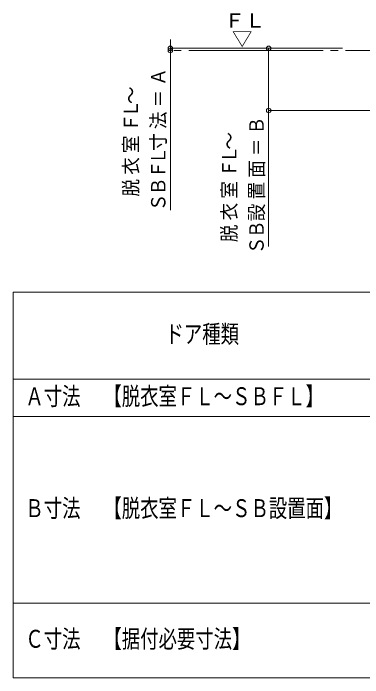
# Model space of a CAD drawing. Units: millimetres on the paper. Extents: x -305 to 305, y -152 to 152.
# Drawn here: x -50.1 to -3.4, y -76.6 to 12.4 of the extents above; entities that cross this region are included whole.
import ezdxf
from ezdxf.enums import TextEntityAlignment as Align

# ---------------------------------------------------------------- set-up
doc = ezdxf.new("R2010")
doc.units = ezdxf.units.MM
doc.linetypes.add('LONG_CHAIN', pattern=[21, 18, -1, 1, -1])
doc.layers.add('0-0_0', color=7, linetype='Continuous', lineweight=9)
doc.layers.add('0-1_VIEW0001', color=7, linetype='Continuous', lineweight=9)
doc.styles.add('ＭＳ ゴシック', font='')
doc.styles.get('ＭＳ ゴシック').set_extended_font_data('MS Gothic')

# ---------------------------------------------------------------- blocks, each defined once
blk = doc.blocks.new('_ORIGIN')
at = {"layer": '0-0_0'}
blk.add_line((0, 0), (-1, 0), dxfattribs=at)
blk.add_circle((0, 0), 0.5, dxfattribs=at)

msp = doc.modelspace()

# ---------------------------------------------------------------- linework, layer by layer
at = {"layer": '0-0_0'}
for p, q in [((-50.122, -24.925), (-50.122, -76.591)), ((-50.122, -24.925), (83.211, -24.925)), ((-50.122, -36.591), (83.211, -36.591)), ((-50.122, -41.591), (83.211, -41.591)), ((-50.122, -66.591), (83.211, -66.591)), ((-50.122, -76.591), (83.211, -76.591))]:
    msp.add_line(p, q, dxfattribs=at)
at = {"layer": '0-1_VIEW0001'}
for p, q in [((-29.096, 8.325), (-29.096, 8.925)), ((-6.067, 7.725), (-29.096, 7.725)), ((-29.096, 7.425), (-29.096, 7.725)), ((-29.096, 7.425), (-29.096, -13.974)), ((-12.414, 7.725), (-15.948, 7.725)), ((-15.948, -0.008), (-15.948, 7.125)), ((-29.096, 6.825), (-29.096, 6.225)), ((0.586, -0.608), (-15.948, -0.608)), ((-15.948, -0.608), (-15.948, -18.847))]:
    msp.add_line(p, q, dxfattribs=at)
at = {"layer": '0-1_VIEW0001', "linetype": 'LONG_CHAIN'}
msp.add_line((75.356, 7.425), (-29.096, 7.425), dxfattribs=at)

# ---------------------------------------------------------------- block references
at = {"layer": '0-1_VIEW0001', "xscale": 0.6, "yscale": 0.6}
for p, rotation in [((-29.096, 7.725), 270), ((-15.948, 7.725), 90), ((-29.096, 7.425), 90), ((-15.948, -0.608), 270)]:
    msp.add_blockref('_ORIGIN', p, dxfattribs=dict(at, rotation=rotation))

# ---------------------------------------------------------------- texts
at = {"layer": '0-0_0', "color": 4, "style": 'ＭＳ ゴシック', "width": 0.75}
for s, p in [('ドア種類', (-29.758, -32.471)), ('Ａ寸法', (-48.508, -40.804)), ('【脱衣室ＦＬ～ＳＢＦＬ】', (-38.061, -40.804)), ('Ｂ寸法', (-48.508, -55.804)), ('【脱衣室ＦＬ～ＳＢ設置面】', (-38.061, -55.804)), ('Ｃ寸法', (-48.508, -73.304)), ('【据付必要寸法】', (-38.061, -73.304))]:
    msp.add_text(s, height=2.405, dxfattribs=at).set_placement(p, align=Align.BOTTOM_LEFT)
at = {"layer": '0-1_VIEW0001', "style": 'ＭＳ ゴシック', "width": 1.05}
for s, p in [('ＦＬ', (-21.896, 9.914)), ('▽', (-20.862, 7.47))]:
    msp.add_text(s, height=1.921, dxfattribs=at).set_placement(p, align=Align.BOTTOM_LEFT)
at = {"layer": '0-1_VIEW0001', "style": 'ＭＳ ゴシック', "width": 0.9}
for s, p in [('Ａ', (-29.181, 2.712)), ('～', (-32.848, 0.259)), ('＝', (-29.181, -0.196)), ('Ｌ', (-32.848, -1.569)), ('法', (-29.181, -3.104)), ('Ｆ', (-32.848, -3.409)), ('Ｂ', (-16.028, -3.802)), ('室', (-32.848, -6.317)), ('寸', (-29.181, -6.012)), ('～', (-19.684, -5.847)), ('＝', (-16.028, -6.71)), ('Ｌ', (-29.181, -7.84)), ('Ｌ', (-19.684, -7.675)), ('衣', (-32.848, -9.225)), ('Ｆ', (-29.181, -9.68)), ('Ｆ', (-19.684, -9.515)), ('面', (-16.028, -9.618)), ('脱', (-32.848, -12.133)), ('Ｂ', (-29.181, -11.94)), ('室', (-19.684, -12.423)), ('置', (-16.028, -12.526)), ('Ｓ', (-29.181, -14.098)), ('衣', (-19.684, -15.331)), ('設', (-16.028, -15.434)), ('脱', (-19.684, -18.239)), ('Ｂ', (-16.028, -17.694)), ('Ｓ', (-16.028, -19.852))]:
    msp.add_text(s, height=1.921, rotation=90, dxfattribs=at).set_placement(p, align=Align.BOTTOM_LEFT)

doc.saveas('drawing.dxf')
